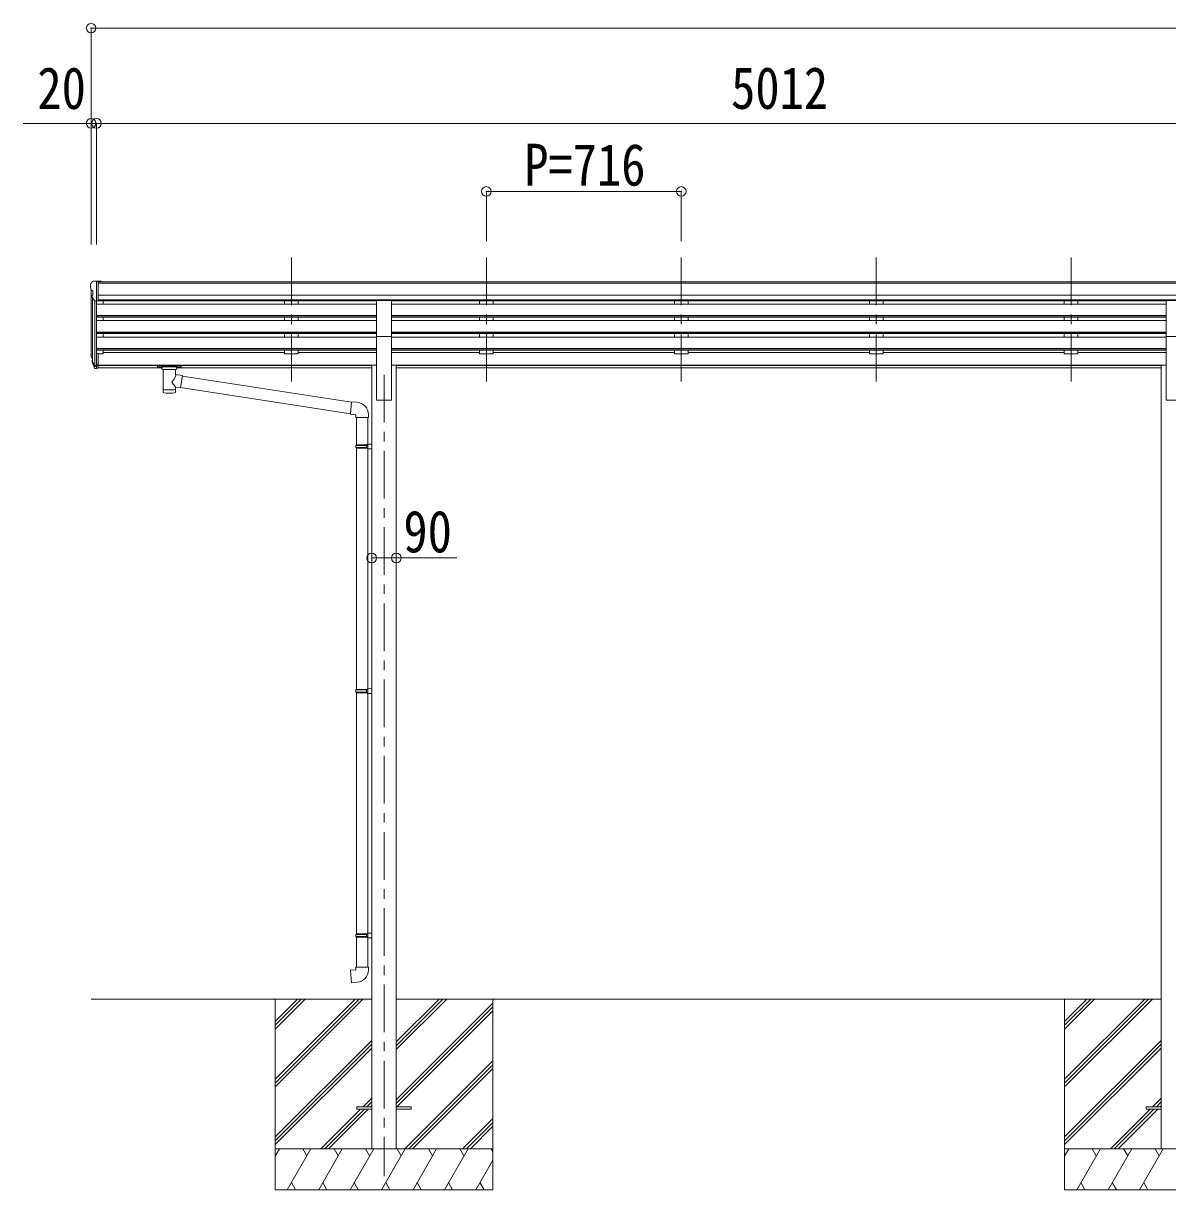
# Model space of a CAD drawing. Units: millimetres at full size, sheet at 1:35; some dimension numbers follow another scale. Extents: x -9837 to 9837, y -6790 to 6790.
# Drawn here: x -2359 to 1844, y -4175 to 109 of the extents above; entities that cross this region are included whole.
import ezdxf
from ezdxf.enums import TextEntityAlignment as Align

# ---------------------------------------------------------------- set-up
doc = ezdxf.new("R2010")
doc.units = ezdxf.units.MM
doc.header["$LTSCALE"] = 35
doc.header["$PDMODE"] = 32
doc.header["$PDSIZE"] = 35
doc.linetypes.add('CHAIN1', pattern=[8, 5, -1, 1, -1])
for name, color, linetype, lineweight in [('0-0_0', 7, 'Continuous', 9), ('0-1_本体', 5, 'CHAIN1', 9), ('0-3_ELV2', 4, 'Continuous', 9), ('0-6_OTH_LINE', 6, 'Continuous', 9), ('0-9_OUTLINE', 7, 'Continuous', 9)]:
    doc.layers.add(name, color=color, linetype=linetype, lineweight=lineweight)
doc.styles.add('ＭＳ ゴシック', font='')
doc.styles.get('ＭＳ ゴシック').set_extended_font_data('MS Gothic')

msp = doc.modelspace()

# ---------------------------------------------------------------- linework, layer by layer
at = {"layer": '0-0_0'}
for p, q in [((-2110.64, -3475.1), (-1079.84, -3475.1)), ((-1434.64, -3475.1), (-1434.64, -4175.1)), ((-1434.64, -3769.28), (-1140.46, -3475.1)), ((-1434.64, -3783.42), (-1126.32, -3475.1)), ((-1434.64, -3797.56), (-1112.18, -3475.1)), ((-1434.64, -3585.43), (-1324.31, -3475.1)), ((-1434.64, -3571.29), (-1338.45, -3475.1)), ((-1434.64, -3557.15), (-1352.59, -3475.1)), ((-989.44, -3475.1), (1820.16, -3475.1)), ((-989.44, -3660.73), (-803.81, -3475.1)), ((-989.44, -3646.59), (-817.95, -3475.1)), ((-989.44, -3632.45), (-832.09, -3475.1)), ((-989.44, -3844.58), (-634.64, -3489.78)), ((-989.44, -3858.72), (-634.64, -3503.92)), ((-634.64, -3475.1), (-634.64, -4175.1)), ((1465.36, -3475.1), (1465.36, -4175.1)), ((1465.36, -3769.28), (1759.54, -3475.1)), ((1465.36, -3783.42), (1773.68, -3475.1)), ((1465.36, -3797.56), (1787.82, -3475.1)), ((1465.36, -3585.43), (1575.69, -3475.1)), ((1465.36, -3571.29), (1561.55, -3475.1)), ((1465.36, -3557.15), (1547.41, -3475.1)), ((-987.18, -3870.6), (-634.64, -3518.07)), ((-1434.64, -3981.41), (-1079.84, -3626.61)), ((-1434.64, -3995.55), (-1079.84, -3640.75)), ((1465.36, -3981.41), (1820.16, -3626.61)), ((1465.36, -3995.55), (1820.16, -3640.75)), ((-1434.64, -4009.7), (-1079.84, -3654.9)), ((1465.36, -4009.7), (1820.16, -3654.9)), ((-957.83, -4025.1), (-634.64, -3701.91)), ((-943.69, -4025.1), (-634.64, -3716.05)), ((-929.55, -4025.1), (-634.64, -3730.2)), ((-1111.7, -3870.6), (-1079.84, -3838.74)), ((-1097.56, -3870.6), (-1079.84, -3852.89)), ((1788.3, -3870.6), (1820.16, -3838.74)), ((1802.44, -3870.6), (1820.16, -3852.89)), ((-1266.2, -4025.1), (-1120.7, -3879.6)), ((-1252.06, -4025.1), (-1106.56, -3879.6)), ((-1237.91, -4025.1), (-1092.41, -3879.6)), ((-1083.41, -3870.6), (-1079.84, -3867.03)), ((1633.8, -4025.1), (1779.3, -3879.6)), ((1647.94, -4025.1), (1793.44, -3879.6)), ((1662.09, -4025.1), (1807.59, -3879.6)), ((1816.59, -3870.6), (1820.16, -3867.03)), ((-745.7, -4025.1), (-634.64, -3914.04)), ((-731.56, -4025.1), (-634.64, -3928.19)), ((-717.41, -4025.1), (-634.64, -3942.33)), ((-634.64, -4025.1), (-1434.64, -4025.1)), ((-1434.64, -4052.6), (-1418.76, -4025.1)), ((-1389.89, -4175.1), (-1303.29, -4025.1)), ((-1318.29, -4051.08), (-1333.29, -4025.1)), ((-1274.42, -4175.1), (-1187.82, -4025.1)), ((-1202.82, -4051.08), (-1217.82, -4025.1)), ((-1158.95, -4175.1), (-1072.35, -4025.1)), ((-1087.35, -4051.08), (-1102.35, -4025.1)), ((-1043.48, -4175.1), (-956.88, -4025.1)), ((-971.88, -4051.08), (-986.88, -4025.1)), ((-928.01, -4175.1), (-841.41, -4025.1)), ((-856.41, -4051.08), (-871.41, -4025.1)), ((-812.54, -4175.1), (-725.94, -4025.1)), ((-755.94, -4025.1), (-740.94, -4051.08)), ((-640.47, -4025.1), (-634.64, -4035.2)), ((2265.36, -4025.1), (1465.36, -4025.1)), ((1465.36, -4052.6), (1481.24, -4025.1)), ((1510.11, -4175.1), (1596.71, -4025.1)), ((1581.71, -4051.08), (1566.71, -4025.1)), ((1625.58, -4175.1), (1712.18, -4025.1)), ((1697.18, -4051.08), (1682.18, -4025.1)), ((1741.05, -4175.1), (1827.65, -4025.1)), ((1812.65, -4051.08), (1797.65, -4025.1)), ((-697.07, -4175.1), (-634.64, -4066.96)), ((-1374.9, -4149.12), (-1359.9, -4175.1)), ((-1259.43, -4149.12), (-1244.43, -4175.1)), ((-1143.95, -4149.12), (-1128.95, -4175.1)), ((-1028.48, -4149.12), (-1013.49, -4175.1)), ((-913.02, -4149.12), (-898.02, -4175.1)), ((-797.55, -4149.12), (-782.55, -4175.1)), ((-682.08, -4149.12), (-667.08, -4175.1)), ((1525.1, -4149.12), (1540.1, -4175.1)), ((1640.57, -4149.12), (1655.57, -4175.1)), ((1756.05, -4149.12), (1771.05, -4175.1)), ((-1434.64, -4175.1), (-634.64, -4175.1)), ((1465.36, -4175.1), (2265.36, -4175.1))]:
    msp.add_line(p, q, dxfattribs=at)
at = {"layer": '0-1_本体'}
for p, q in [((-1374.64, -750.7), (-1374.64, -1228.22)), ((-658.64, -750.7), (-658.64, -1228.22)), ((57.36, -750.7), (57.36, -1228.22)), ((773.36, -750.7), (773.36, -1228.22)), ((1489.36, -750.7), (1489.36, -1228.22)), ((-1034.64, -1181.53), (-1034.64, -4125.1))]:
    msp.add_line(p, q, dxfattribs=at)
at = {"layer": '0-3_ELV2'}
for p, q in [((-2112.64, -847.59), (-2112.64, -848.22)), ((-2105.73, -838.79), (-2109.8, -844.6)), ((-2102.64, -838.22), (-2104.97, -838.36)), ((-2102.64, -838.22), (-2084.14, -838.22)), ((-2090.64, -911.21), (-2090.64, -838.22)), ((-2084.14, -838.22), (-2074.14, -838.31)), ((-2084.14, -910.21), (-2084.14, -838.22)), ((-2084.14, -839.82), (2904.86, -839.82)), ((-2084.14, -845.04), (2904.86, -845.04)), ((-2074.14, -839.82), (-2074.14, -838.31)), ((-2110.64, -868.8), (-2110.64, -1103.46)), ((-2110.11, -869.4), (-2104.79, -872.47)), ((-2098.26, -909.39), (-2107.27, -893.8)), ((-2105.67, -896.57), (-2105.67, -1130.17)), ((-2104.64, -872.73), (-2104.64, -889.01)), ((2914.86, -888.57), (-2084.14, -888.57)), ((-2096.64, -910.73), (-2096.65, -1148.6)), ((-2090.64, -911.21), (-2095.85, -910.89)), ((-2084.14, -910.21), (-2090.64, -910.21)), ((-2090.64, -911.21), (-2090.64, -1103.83)), ((-2090.64, -922.18), (-1062.14, -922.18)), ((2914.86, -906.42), (-2084.14, -906.42)), ((-1062.14, -909.67), (-2084.14, -909.67)), ((-2065.64, -909.67), (-2065.64, -922.18)), ((-1399.64, -909.67), (-1399.64, -922.18)), ((-1349.64, -909.67), (-1349.64, -922.08)), ((-1062.14, -1040.65), (-1062.14, -908.85)), ((-1062.14, -908.85), (-1007.14, -908.85)), ((-1007.14, -1040.65), (-1007.14, -908.85)), ((1837.86, -909.67), (-1007.14, -909.67)), ((1837.86, -922.18), (-1007.14, -922.18)), ((-683.64, -909.67), (-683.64, -922.18)), ((-633.64, -909.67), (-633.64, -922.08)), ((32.36, -909.67), (32.36, -922.18)), ((82.36, -909.67), (82.36, -922.08)), ((748.36, -909.67), (748.36, -922.18)), ((798.36, -909.67), (798.36, -922.08)), ((1464.36, -909.67), (1464.36, -922.18)), ((1514.36, -909.67), (1514.36, -922.08)), ((1837.86, -1040.65), (1837.86, -908.85)), ((1837.86, -908.85), (1892.86, -908.85)), ((-2090.64, -964.06), (-1062.14, -964.06)), ((-2090.64, -965.55), (-1062.14, -965.55)), ((-2090.64, -969.87), (-1062.14, -969.87)), ((-2090.64, -982.73), (-1062.14, -982.73)), ((-2065.64, -969.87), (-2065.64, -982.73)), ((-1399.64, -969.87), (-1399.64, -982.73)), ((-1349.64, -969.87), (-1349.64, -982.73)), ((1837.86, -964.06), (-1007.14, -964.06)), ((1837.86, -965.55), (-1007.14, -965.55)), ((1837.86, -969.87), (-1007.14, -969.87)), ((1837.86, -982.73), (-1007.14, -982.73)), ((-683.64, -969.87), (-683.64, -982.73)), ((-633.64, -969.87), (-633.64, -982.73)), ((32.36, -969.87), (32.36, -982.73)), ((82.36, -969.87), (82.36, -982.73)), ((748.36, -969.87), (748.36, -982.73)), ((798.36, -969.87), (798.36, -982.73)), ((1464.36, -969.87), (1464.36, -982.73)), ((1514.36, -969.87), (1514.36, -982.73)), ((-2090.64, -1024.61), (-1062.14, -1024.61)), ((-2090.64, -1026.1), (-1062.14, -1026.1)), ((1837.86, -1024.61), (-1007.14, -1024.61)), ((1837.86, -1026.1), (-1007.14, -1026.1)), ((-2090.64, -1030.42), (-1062.14, -1030.42)), ((-2090.64, -1043.28), (-1062.14, -1043.28)), ((-2065.64, -1030.42), (-2065.64, -1043.28)), ((-1399.64, -1030.42), (-1399.64, -1043.18)), ((-1349.64, -1030.42), (-1349.64, -1043.28)), ((-1062.14, -1040.65), (-1062.14, -1275.1)), ((-1062.14, -1040.65), (-1007.14, -1040.65)), ((1837.86, -1030.42), (-1007.14, -1030.42)), ((-1007.14, -1040.65), (-1007.14, -1275.1)), ((1837.86, -1043.28), (-1007.14, -1043.28)), ((-683.64, -1030.42), (-683.64, -1043.18)), ((-633.64, -1030.42), (-633.64, -1043.28)), ((32.36, -1030.42), (32.36, -1043.18)), ((82.36, -1030.42), (82.36, -1043.28)), ((748.36, -1030.42), (748.36, -1043.18)), ((798.36, -1030.42), (798.36, -1043.28)), ((1464.36, -1030.42), (1464.36, -1043.18)), ((1514.36, -1030.42), (1514.36, -1043.28)), ((1837.86, -1040.65), (1837.86, -1275.1)), ((1837.86, -1040.65), (1892.86, -1040.65)), ((-2090.64, -1085.15), (-1062.14, -1085.15)), ((-2090.64, -1086.65), (-1062.14, -1086.65)), ((-2090.64, -1090.97), (-1062.14, -1090.97)), ((-2090.64, -1103.83), (-2090.64, -1158.6)), ((-2084.14, -1103.83), (-2090.64, -1103.83)), ((-2084.14, -1103.83), (-2084.14, -1157.86)), ((-2065.64, -1104.46), (-2084.14, -1104.46)), ((-2065.64, -1090.97), (-2065.64, -1104.46)), ((-2065.64, -1099.51), (-1399.64, -1099.51)), ((-1399.64, -1090.97), (-1399.64, -1104.46)), ((-1349.64, -1104.46), (-1399.64, -1104.46)), ((-1349.64, -1090.97), (-1349.64, -1104.46)), ((-1349.64, -1099.51), (-1062.14, -1099.51)), ((1837.86, -1085.15), (-1007.14, -1085.15)), ((1837.86, -1086.65), (-1007.14, -1086.65)), ((1837.86, -1090.97), (-1007.14, -1090.97)), ((-683.64, -1099.51), (-1007.14, -1099.51)), ((-683.64, -1090.97), (-683.64, -1104.46)), ((-633.64, -1104.46), (-683.64, -1104.46)), ((-633.64, -1090.97), (-633.64, -1104.46)), ((32.36, -1099.51), (-633.64, -1099.51)), ((32.36, -1090.97), (32.36, -1104.46)), ((82.36, -1104.46), (32.36, -1104.46)), ((82.36, -1090.97), (82.36, -1104.46)), ((748.36, -1099.51), (82.36, -1099.51)), ((748.36, -1090.97), (748.36, -1104.46)), ((798.36, -1104.46), (748.36, -1104.46)), ((798.36, -1090.97), (798.36, -1104.46)), ((1464.36, -1099.51), (798.36, -1099.51)), ((1464.36, -1090.97), (1464.36, -1104.46)), ((1514.36, -1104.46), (1464.36, -1104.46)), ((1514.36, -1090.97), (1514.36, -1104.46)), ((1837.86, -1099.51), (1514.36, -1099.51)), ((-2109.55, -1118.01), (-2105.67, -1125.96)), ((-2108.94, -1116.64), (-2105.67, -1123.7)), ((-2107.23, -1129.29), (-2106.89, -1133.69)), ((-2106.89, -1133.69), (-2098.08, -1157.24)), ((-2106.28, -1133.13), (-2098.08, -1149.31)), ((-2097.07, -1148.18), (-2104.83, -1132.77)), ((-2090.64, -1148.86), (-2095.77, -1148.86)), ((-2090.64, -1150.66), (-2095.49, -1150.66)), ((-2084.14, -1143.96), (-2090.64, -1143.96)), ((-2084.14, -1148.84), (-2090.64, -1148.84)), ((-2084.14, -1146.53), (-1079.84, -1146.53)), ((-2084.14, -1147.93), (-1079.84, -1147.93)), ((-1850.14, -1155.61), (-2084.14, -1155.61)), ((-1079.84, -1155.61), (-1796.14, -1155.61)), ((-1079.84, -1146.1), (-1079.84, -4025.1)), ((-1079.84, -1146.1), (-1062.14, -1146.1)), ((-989.44, -1146.1), (-1007.14, -1146.1)), ((-989.44, -1146.1), (-989.44, -4025.1)), ((1820.16, -1146.53), (-989.44, -1146.53)), ((1820.16, -1147.93), (-989.44, -1147.93)), ((1820.16, -1155.61), (-989.44, -1155.61)), ((1820.16, -1146.1), (1820.16, -4025.1)), ((1820.16, -1146.1), (1837.86, -1146.1)), ((-2090.64, -1158.6), (-2095.49, -1158.6)), ((-2084.14, -1157.86), (-2090.64, -1157.86)), ((-1062.14, -1275.1), (-1007.14, -1275.1)), ((1837.86, -1275.1), (1892.86, -1275.1)), ((-1134.64, -3870.6), (-1134.64, -3879.6)), ((-1134.64, -3870.6), (-1079.84, -3870.6)), ((-1134.64, -3879.6), (-1079.84, -3879.6)), ((-989.44, -3870.6), (-934.64, -3870.6)), ((-989.44, -3879.6), (-934.64, -3879.6)), ((-934.64, -3870.6), (-934.64, -3879.6)), ((1765.36, -3870.6), (1765.36, -3879.6)), ((1765.36, -3870.6), (1820.16, -3870.6)), ((1765.36, -3879.6), (1820.16, -3879.6))]:
    msp.add_line(p, q, dxfattribs=at)
for centre, radius, start, end in [((-2109.64, -847.59), 3, 93, 180), ((-1910.64, -848.22), 202, 180, 184.94904), ((-2104.91, -839.36), 1, 93.5, 145), ((-2105.74, -865.03), 6.18, 185.7035, 224.99897), ((-2104.67, -892.3), 3, 94.7167, 210), ((-2104.94, -889.01), 0.3, 274.7167, 0), ((-2104.94, -872.73), 0.3, 0, 60), ((-2095.67, -907.89), 3, 210, 266.5), ((-2081.46, -1108.9), 29.53, 186.50806, 197.98144), ((-2080.05, -1107.14), 30.41, 187.1552, 198.19734)]:
    msp.add_arc(centre, radius, start, end, dxfattribs=at)
for centre, major_axis, ratio, start_param, end_param in [((-2021.99, -1109.33), (-89.06, 1.43), 0.57596, 6.1962358, 6.3678173), ((-2022.78, -1102.65), (87.93, 4.42), 0.541684, 3.0659337, 3.2228513), ((-2105.93, -1129.29), (1.3, 0), 0.90356, 1.3700892, 3.347195), ((-2020.01, -1113.1), (-89.07, 0), 0.90356, 0.2056023, 0.2515348), ((-2020.72, -1109.23), (-88.05, 0), 0.90356, 0.2662965, 0.3003836), ((-2095.49, -1147.95), (-3, 0), 0.90356, 0.5235988, 1.5707963), ((-2095.77, -1147.5), (-1.5, 0), 0.90356, 0.5235988, 1.5707963), ((-2095.49, -1155.89), (3, 0), 0.90356, 3.6651914, 4.712389)]:
    msp.add_ellipse(centre, major_axis=major_axis, ratio=ratio, start_param=start_param, end_param=end_param, dxfattribs=at)
at = {"layer": '0-6_OTH_LINE'}
for p, q in [((-2110.64, 91.95), (-2110.64, -700.7)), ((-2110.64, 91.95), (7953.36, 91.95)), ((-2110.64, -258.05), (-2110.64, -703.46)), ((-2110.64, -258.05), (-2090.64, -258.05)), ((-2090.64, -258.05), (-2090.64, -703.46)), ((-2090.64, -258.05), (2921.36, -258.05)), ((-658.64, -508.05), (-658.64, -690.5)), ((-658.64, -508.05), (57.36, -508.05)), ((57.36, -508.05), (57.36, -690.5)), ((-1079.84, -1854.65), (-989.44, -1854.65))]:
    msp.add_line(p, q, dxfattribs=at)
at = {"layer": '0-6_OTH_LINE', "lineweight": 18}
for p, q in [((-2110.64, -258.05), (-2359.48, -258.05)), ((-989.44, -1854.65), (-767.49, -1854.65))]:
    msp.add_line(p, q, dxfattribs=at)
at = {"layer": '0-6_OTH_LINE'}
for p in [(-2110.64, 91.95), (-2110.64, -258.05), (-2090.64, -258.05), (-658.64, -508.05), (57.36, -508.05), (-1079.84, -1854.65), (-989.44, -1854.65)]:
    msp.add_point(p, dxfattribs=at)
at = {"layer": '0-9_OUTLINE'}
for p, q in [((-1866.64, -1148.7), (-1866.64, -1154.46)), ((-1864.64, -1148.04), (-1781.64, -1148.04)), ((-1864.64, -1150.22), (-1781.64, -1150.22)), ((-1864.64, -1155.12), (-1850.14, -1155.12)), ((-1850.14, -1160.77), (-1850.14, -1154.22)), ((-1796.14, -1160.77), (-1796.14, -1154.22)), ((-1796.14, -1155.12), (-1781.64, -1155.12)), ((-1779.64, -1148.7), (-1779.64, -1154.46)), ((-1846.04, -1161.69), (-1846.06, -1247.13)), ((-1800.24, -1180.43), (-1800.24, -1161.69)), ((-1775.02, -1184.34), (-1800.24, -1180.43)), ((-1775.02, -1184.34), (-1782.04, -1229.6)), ((-1154.03, -1282.74), (-1775.34, -1186.35)), ((-1800.22, -1247.13), (-1800.24, -1226.46)), ((-1800.24, -1226.77), (-1782.04, -1229.6)), ((-1157.7, -1324.67), (-1781.77, -1227.86)), ((-1133.03, -1282.7), (-1153.87, -1280.88)), ((-1091.95, -1338.45), (-1091.95, -1327.53)), ((-1137.95, -1338.45), (-1091.95, -1338.45)), ((-1135.84, -1338.45), (-1135.84, -1439.17)), ((-1093.84, -1338.45), (-1093.84, -1436.61)), ((-1137.84, -1441.17), (-1136.84, -1439.17)), ((-1137.84, -1441.17), (-1093.84, -1441.17)), ((-1137.84, -1441.17), (-1137.84, -1449.17)), ((-1137.84, -1449.17), (-1093.84, -1449.17)), ((-1137.84, -1449.17), (-1136.84, -1451.17)), ((-1136.84, -1439.17), (-1093.84, -1439.17)), ((-1136.84, -1451.17), (-1093.84, -1451.17)), ((-1135.84, -1451.17), (-1135.84, -2337.36)), ((-1098.32, -1441.17), (-1098.75, -1439.17)), ((-1095.84, -1436.67), (-1079.84, -1436.2)), ((-1095.84, -1438.67), (-1095.84, -1436.67)), ((-1095.84, -1438.67), (-1093.84, -1438.67)), ((-1095.84, -1453.67), (-1095.84, -1451.67)), ((-1095.84, -1453.67), (-1079.84, -1454.14)), ((-1093.84, -1453.73), (-1093.84, -2334.8)), ((-1079.84, -1436.2), (-1079.84, -1454.14)), ((-1137.84, -2339.36), (-1136.84, -2337.36)), ((-1137.84, -2339.36), (-1093.84, -2339.36)), ((-1137.84, -2339.36), (-1137.84, -2347.36)), ((-1137.84, -2347.36), (-1093.84, -2347.36)), ((-1137.84, -2347.36), (-1136.84, -2349.36)), ((-1136.84, -2337.36), (-1093.84, -2337.36)), ((-1136.84, -2349.36), (-1093.84, -2349.36)), ((-1135.84, -2349.36), (-1135.84, -3235.54)), ((-1098.32, -2339.36), (-1098.75, -2337.36)), ((-1095.84, -2334.86), (-1079.84, -2334.39)), ((-1095.84, -2336.86), (-1095.84, -2334.86)), ((-1095.84, -2336.86), (-1093.84, -2336.86)), ((-1095.84, -2351.86), (-1095.84, -2349.86)), ((-1095.84, -2351.86), (-1079.84, -2352.33)), ((-1093.84, -2351.92), (-1093.84, -3232.99)), ((-1079.84, -2334.39), (-1079.84, -2352.33)), ((-1137.84, -3237.54), (-1136.84, -3235.54)), ((-1137.84, -3237.54), (-1093.84, -3237.54)), ((-1137.84, -3237.54), (-1137.84, -3245.54)), ((-1137.84, -3245.54), (-1093.84, -3245.54)), ((-1137.84, -3245.54), (-1136.84, -3247.54)), ((-1136.84, -3235.54), (-1093.84, -3235.54)), ((-1136.84, -3247.54), (-1093.84, -3247.54)), ((-1135.84, -3247.54), (-1135.84, -3357.54)), ((-1098.32, -3237.54), (-1098.75, -3235.54)), ((-1095.84, -3233.04), (-1079.84, -3232.57)), ((-1095.84, -3235.04), (-1095.84, -3233.04)), ((-1095.84, -3235.04), (-1093.84, -3235.04)), ((-1095.84, -3250.04), (-1095.84, -3248.04)), ((-1095.84, -3250.04), (-1079.84, -3250.51)), ((-1093.84, -3250.1), (-1093.84, -3357.54)), ((-1079.84, -3232.57), (-1079.84, -3250.51)), ((-1137.84, -3357.54), (-1091.84, -3357.54)), ((-1137.84, -3367.54), (-1137.84, -3357.54)), ((-1091.84, -3357.54), (-1091.84, -3368.46))]:
    msp.add_line(p, q, dxfattribs=at)
for points in [[(-1866.64, -1148.7), (-1866.6, -1148.51), (-1866.52, -1148.37), (-1866.42, -1148.28), (-1866.32, -1148.22), (-1866.2, -1148.17), (-1865.91, -1148.11), (-1865.42, -1148.06), (-1864.88, -1148.04), (-1864.64, -1148.04)], [(-1866.64, -1154.46), (-1866.6, -1154.66), (-1866.52, -1154.79), (-1866.42, -1154.89), (-1866.32, -1154.95), (-1866.2, -1154.99), (-1865.91, -1155.05), (-1865.42, -1155.1), (-1864.88, -1155.12), (-1864.64, -1155.12)], [(-1781.64, -1148.04), (-1781.29, -1148.04), (-1780.76, -1148.07), (-1780.31, -1148.12), (-1780, -1148.2), (-1779.84, -1148.3), (-1779.72, -1148.43), (-1779.65, -1148.61), (-1779.64, -1148.7)], [(-1781.64, -1155.12), (-1781.29, -1155.12), (-1780.76, -1155.09), (-1780.31, -1155.04), (-1780, -1154.97), (-1779.84, -1154.87), (-1779.72, -1154.73), (-1779.65, -1154.55), (-1779.64, -1154.46)], [(-1153.87, -1280.88), (-1157.87, -1326.7), (-1137.95, -1328.45), (-1137.95, -1338.45)], [(-1098.32, -1441.17), (-1098.32, -1449.17), (-1098.75, -1451.17)], [(-1095.84, -1451.67), (-1093.84, -1451.67), (-1093.84, -1438.67)], [(-1098.32, -2339.36), (-1098.32, -2347.36), (-1098.75, -2349.36)], [(-1095.84, -2349.86), (-1093.84, -2349.86), (-1093.84, -2336.86)], [(-1098.32, -3237.54), (-1098.32, -3245.54), (-1098.75, -3247.54)], [(-1095.84, -3248.04), (-1093.84, -3248.04), (-1093.84, -3235.04)], [(-1132.92, -3413.29), (-1153.76, -3415.11), (-1157.76, -3369.29), (-1137.84, -3367.54)]]:
    msp.add_lwpolyline(points, dxfattribs=at)
for centre, start, end in [((-1136.95, -1327.53), 0, 85), ((-1136.84, -3368.46), 275, 0)]:
    msp.add_arc(centre, 45, start, end, dxfattribs=at)
for centre, major_axis, ratio, start_param, end_param in [((-1864.64, -1150.44), (2, 0), 0.109601, 3.1415927, 4.712389), ((-1823.14, -1154.22), (27, 0), 0.070066, 6.2831853, 9.424778), ((-1781.64, -1150.44), (2, 0), 0.109601, 4.712389, 6.2831853), ((-1823.14, -1160.68), (27.06, 0), 0.069685, 3.1415927, 6.2831853), ((-1823.14, -1206.97), (-22.81, -26.62), 0.234429, 1.6855472, 3.1268519), ((-1812.14, -1158.2), (16, 0), 0.361356, 6.2636979, 6.2831853), ((-1823.14, -1234.69), (22.91, 0), 0.122865, 3.1415927, 6.2831853), ((-1820.59, -1204.32), (20.32, -22.25), 0.045535, 0.0389954, 1.3075346), ((-1823.14, -1247.13), (22.92, 0), 0.101955, 3.1415499, 6.2833984)]:
    msp.add_ellipse(centre, major_axis=major_axis, ratio=ratio, start_param=start_param, end_param=end_param, dxfattribs=at)

# ---------------------------------------------------------------- texts
at = {"layer": '0-6_OTH_LINE', "color": 7, "style": 'ＭＳ ゴシック', "width": 0.85}
for s, p in [('20', (-2307.73, -251.49)), ('5012', (240.36, -251.05)), ('P=716', (-519.39, -533.05)), ('90', (-963.44, -1880.23))]:
    msp.add_text(s, height=154, dxfattribs=at).set_placement(p, align=Align.BOTTOM_LEFT)

doc.saveas('drawing.dxf')
